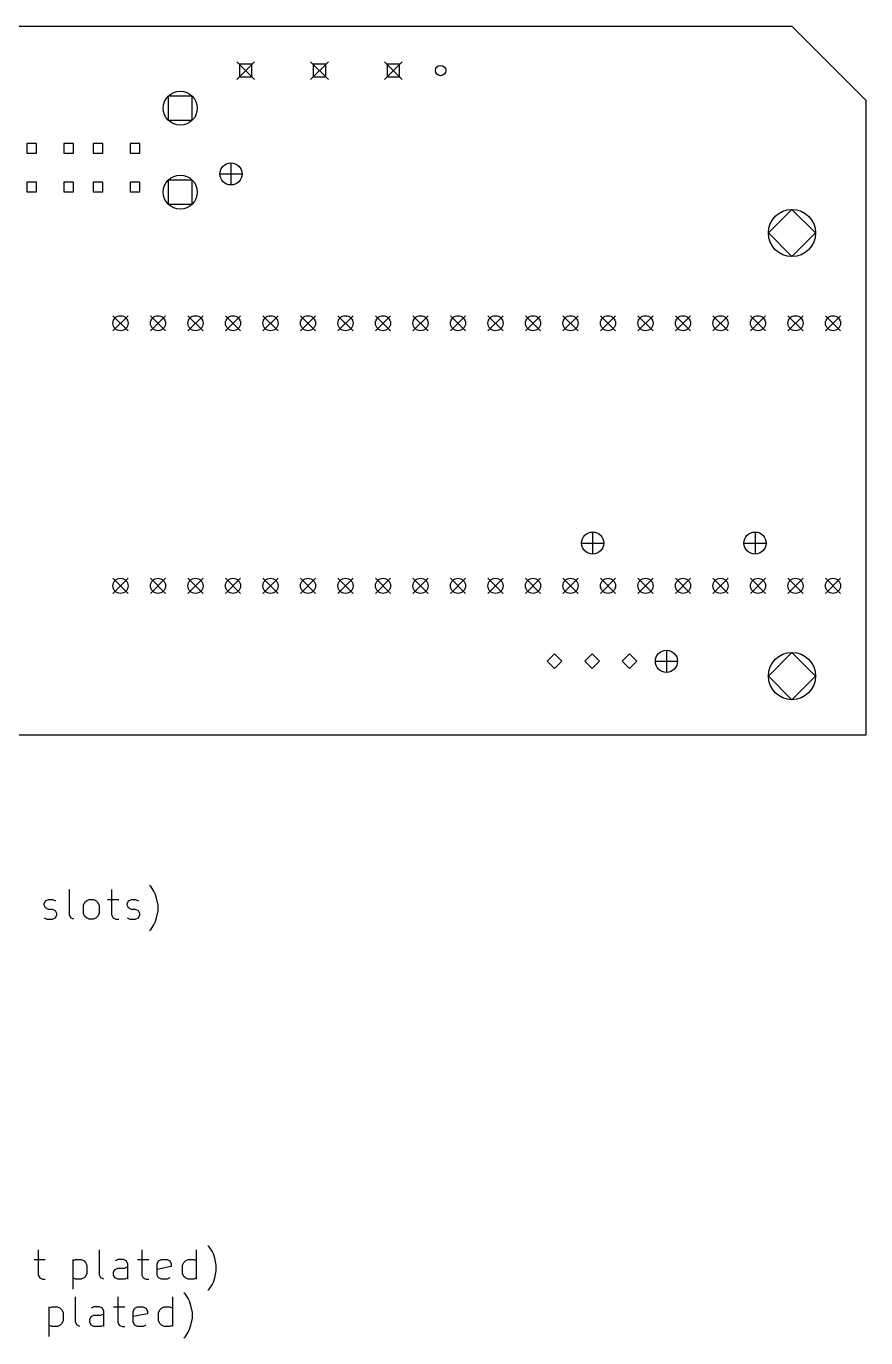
# Model space of a CAD drawing. Extents: x 82 to 194, y -127 to -38.
# Drawn here: x 137.1 to 194, y -126.8 to -38 of the extents above; entities that cross this region are included whole.
import ezdxf

# ---------------------------------------------------------------- set-up
doc = ezdxf.new("R2010")
doc.units = 0
doc.layers.add('BLACK', color=7, linetype='CONTINUOUS')

msp = doc.modelspace()

# ---------------------------------------------------------------- linework, layer by layer
at = {"layer": 'BLACK', "linetype": 'CONTINUOUS'}
for p, q in [((89, -38), (189, -38)), ((189, -38), (194, -43)), ((151.4, -40.4), (152.6, -41.6)), ((152.6, -40.4), (151.4, -41.6)), ((152.424, -40.5757), (151.576, -40.5757)), ((151.576, -40.5757), (151.576, -41.4243)), ((152.424, -41.4243), (152.424, -40.5757)), ((156.4, -40.4), (157.6, -41.6)), ((157.6, -40.4), (156.4, -41.6)), ((157.424, -40.5757), (156.576, -40.5757)), ((156.576, -40.5757), (156.576, -41.4243)), ((157.424, -41.4243), (157.424, -40.5757)), ((161.4, -40.4), (162.6, -41.6)), ((162.6, -40.4), (161.4, -41.6)), ((162.424, -40.5757), (161.576, -40.5757)), ((161.576, -40.5757), (161.576, -41.4243)), ((162.424, -41.4243), (162.424, -40.5757)), ((151.576, -41.4243), (152.424, -41.4243)), ((156.576, -41.4243), (157.424, -41.4243)), ((161.576, -41.4243), (162.424, -41.4243)), ((148.383, -42.7368), (146.757, -42.7368)), ((146.757, -42.7368), (146.757, -44.3632)), ((148.383, -44.3632), (148.383, -42.7368)), ((194, -43), (194, -86)), ((146.757, -44.3632), (148.383, -44.3632)), ((137.825, -45.9347), (137.175, -45.9347)), ((137.175, -45.9347), (137.175, -46.5853)), ((137.825, -46.5853), (137.825, -45.9347)), ((140.325, -45.9347), (139.675, -45.9347)), ((139.675, -45.9347), (139.675, -46.5853)), ((140.325, -46.5853), (140.325, -45.9347)), ((142.325, -45.9347), (141.675, -45.9347)), ((141.675, -45.9347), (141.675, -46.5853)), ((142.325, -46.5853), (142.325, -45.9347)), ((144.825, -45.9347), (144.175, -45.9347)), ((144.175, -45.9347), (144.175, -46.5853)), ((144.825, -46.5853), (144.825, -45.9347)), ((137.175, -46.5853), (137.825, -46.5853)), ((139.675, -46.5853), (140.325, -46.5853)), ((141.675, -46.5853), (142.325, -46.5853)), ((144.175, -46.5853), (144.825, -46.5853)), ((151, -47.25), (151, -48.75)), ((137.825, -48.5547), (137.175, -48.5547)), ((137.175, -48.5547), (137.175, -49.2053)), ((137.825, -49.2053), (137.825, -48.5547)), ((140.325, -48.5547), (139.675, -48.5547)), ((139.675, -48.5547), (139.675, -49.2053)), ((140.325, -49.2053), (140.325, -48.5547)), ((142.325, -48.5547), (141.675, -48.5547)), ((141.675, -48.5547), (141.675, -49.2053)), ((142.325, -49.2053), (142.325, -48.5547)), ((144.825, -48.5547), (144.175, -48.5547)), ((144.175, -48.5547), (144.175, -49.2053)), ((144.825, -49.2053), (144.825, -48.5547)), ((148.383, -48.4168), (146.757, -48.4168)), ((146.757, -48.4168), (146.757, -50.0432)), ((148.383, -50.0432), (148.383, -48.4168)), ((150.25, -48), (151.75, -48)), ((137.175, -49.2053), (137.825, -49.2053)), ((139.675, -49.2053), (140.325, -49.2053)), ((141.675, -49.2053), (142.325, -49.2053)), ((144.175, -49.2053), (144.825, -49.2053)), ((146.757, -50.0432), (148.383, -50.0432)), ((189, -50.4), (187.4, -52)), ((190.6, -52), (189, -50.4)), ((187.4, -52), (189, -53.6)), ((189, -53.6), (190.6, -52)), ((143.01, -57.6), (144.03, -58.62)), ((144.03, -57.6), (143.01, -58.62)), ((145.55, -57.6), (146.57, -58.62)), ((146.57, -57.6), (145.55, -58.62)), ((148.09, -57.6), (149.11, -58.62)), ((149.11, -57.6), (148.09, -58.62)), ((150.63, -57.6), (151.65, -58.62)), ((151.65, -57.6), (150.63, -58.62)), ((153.17, -57.6), (154.19, -58.62)), ((154.19, -57.6), (153.17, -58.62)), ((155.71, -57.6), (156.73, -58.62)), ((156.73, -57.6), (155.71, -58.62)), ((158.25, -57.6), (159.27, -58.62)), ((159.27, -57.6), (158.25, -58.62)), ((160.79, -57.6), (161.81, -58.62)), ((161.81, -57.6), (160.79, -58.62)), ((163.33, -57.6), (164.35, -58.62)), ((164.35, -57.6), (163.33, -58.62)), ((165.87, -57.6), (166.89, -58.62)), ((166.89, -57.6), (165.87, -58.62)), ((168.41, -57.6), (169.43, -58.62)), ((169.43, -57.6), (168.41, -58.62)), ((170.95, -57.6), (171.97, -58.62)), ((171.97, -57.6), (170.95, -58.62)), ((173.49, -57.6), (174.51, -58.62)), ((174.51, -57.6), (173.49, -58.62)), ((176.03, -57.6), (177.05, -58.62)), ((177.05, -57.6), (176.03, -58.62)), ((178.57, -57.6), (179.59, -58.62)), ((179.59, -57.6), (178.57, -58.62)), ((181.11, -57.6), (182.13, -58.62)), ((182.13, -57.6), (181.11, -58.62)), ((183.65, -57.6), (184.67, -58.62)), ((184.67, -57.6), (183.65, -58.62)), ((186.19, -57.6), (187.21, -58.62)), ((187.21, -57.6), (186.19, -58.62)), ((188.73, -57.6), (189.75, -58.62)), ((189.75, -57.6), (188.73, -58.62)), ((191.27, -57.6), (192.29, -58.62)), ((192.29, -57.6), (191.27, -58.62)), ((175.5, -72.25), (175.5, -73.75)), ((186.5, -72.25), (186.5, -73.75)), ((174.75, -73), (176.25, -73)), ((185.75, -73), (187.25, -73)), ((143.01, -75.38), (144.03, -76.4)), ((144.03, -75.38), (143.01, -76.4)), ((145.55, -75.38), (146.57, -76.4)), ((146.57, -75.38), (145.55, -76.4)), ((148.09, -75.38), (149.11, -76.4)), ((149.11, -75.38), (148.09, -76.4)), ((150.63, -75.38), (151.65, -76.4)), ((151.65, -75.38), (150.63, -76.4)), ((153.17, -75.38), (154.19, -76.4)), ((154.19, -75.38), (153.17, -76.4)), ((155.71, -75.38), (156.73, -76.4)), ((156.73, -75.38), (155.71, -76.4)), ((158.25, -75.38), (159.27, -76.4)), ((159.27, -75.38), (158.25, -76.4)), ((160.79, -75.38), (161.81, -76.4)), ((161.81, -75.38), (160.79, -76.4)), ((163.33, -75.38), (164.35, -76.4)), ((164.35, -75.38), (163.33, -76.4)), ((165.87, -75.38), (166.89, -76.4)), ((166.89, -75.38), (165.87, -76.4)), ((168.41, -75.38), (169.43, -76.4)), ((169.43, -75.38), (168.41, -76.4)), ((170.95, -75.38), (171.97, -76.4)), ((171.97, -75.38), (170.95, -76.4)), ((173.49, -75.38), (174.51, -76.4)), ((174.51, -75.38), (173.49, -76.4)), ((176.03, -75.38), (177.05, -76.4)), ((177.05, -75.38), (176.03, -76.4)), ((178.57, -75.38), (179.59, -76.4)), ((179.59, -75.38), (178.57, -76.4)), ((181.11, -75.38), (182.13, -76.4)), ((182.13, -75.38), (181.11, -76.4)), ((183.65, -75.38), (184.67, -76.4)), ((184.67, -75.38), (183.65, -76.4)), ((186.19, -75.38), (187.21, -76.4)), ((187.21, -75.38), (186.19, -76.4)), ((188.73, -75.38), (189.75, -76.4)), ((189.75, -75.38), (188.73, -76.4)), ((191.27, -75.38), (192.29, -76.4)), ((192.29, -75.38), (191.27, -76.4)), ((172.92, -80.5), (172.42, -81)), ((173.42, -81), (172.92, -80.5)), ((175.46, -80.5), (174.96, -81)), ((175.96, -81), (175.46, -80.5)), ((178, -80.5), (177.5, -81)), ((178.5, -81), (178, -80.5)), ((180.5, -80.25), (180.5, -81.75)), ((189, -80.4), (187.4, -82)), ((190.6, -82), (189, -80.4)), ((172.42, -81), (172.92, -81.5)), ((172.92, -81.5), (173.42, -81)), ((174.96, -81), (175.46, -81.5)), ((175.46, -81.5), (175.96, -81)), ((177.5, -81), (178, -81.5)), ((178, -81.5), (178.5, -81)), ((179.75, -81), (181.25, -81)), ((187.4, -82), (189, -83.6)), ((189, -83.6), (190.6, -82)), ((194, -86), (84, -86)), ((140.064, -98.179), (140.064, -96.4648)), ((142.921, -96.4648), (142.921, -98.179)), ((145.588, -96.2743), (145.493, -96.179)), ((145.779, -96.56), (145.588, -96.2743)), ((145.874, -96.7505), (145.779, -96.56)), ((145.969, -97.0362), (145.874, -96.7505)), ((138.35, -97.4171), (138.445, -97.2267)), ((138.35, -97.5124), (138.35, -97.4171)), ((138.445, -97.7029), (138.35, -97.5124)), ((138.445, -97.2267), (138.636, -97.1314)), ((138.636, -97.1314), (138.921, -97.1314)), ((138.921, -97.1314), (139.112, -97.2267)), ((141.017, -97.5124), (141.112, -97.3219)), ((141.017, -98.0838), (141.017, -97.5124)), ((141.112, -97.3219), (141.207, -97.2267)), ((141.207, -97.2267), (141.398, -97.1314)), ((141.398, -97.1314), (141.683, -97.1314)), ((141.683, -97.1314), (141.874, -97.2267)), ((141.874, -97.2267), (141.969, -97.3219)), ((141.969, -97.3219), (142.064, -97.5124)), ((142.064, -97.5124), (142.064, -98.0838)), ((142.636, -97.1314), (143.398, -97.1314)), ((143.969, -97.4171), (144.064, -97.2267)), ((143.969, -97.5124), (143.969, -97.4171)), ((144.064, -97.7029), (143.969, -97.5124)), ((144.064, -97.2267), (144.255, -97.1314)), ((144.255, -97.1314), (144.54, -97.1314)), ((144.54, -97.1314), (144.731, -97.2267)), ((146.064, -97.5124), (145.969, -97.0362)), ((146.064, -97.8933), (146.064, -97.5124)), ((138.35, -98.3695), (138.54, -98.4648)), ((138.636, -97.7981), (138.445, -97.7029)), ((138.54, -98.4648), (138.921, -98.4648)), ((138.921, -97.7981), (138.636, -97.7981)), ((139.112, -97.8933), (138.921, -97.7981)), ((138.921, -98.4648), (139.112, -98.3695)), ((139.207, -98.0838), (139.112, -97.8933)), ((139.112, -98.3695), (139.207, -98.179)), ((139.207, -98.179), (139.207, -98.0838)), ((140.16, -98.3695), (140.064, -98.179)), ((140.35, -98.4648), (140.16, -98.3695)), ((141.112, -98.2743), (141.017, -98.0838)), ((141.207, -98.3695), (141.112, -98.2743)), ((141.398, -98.4648), (141.207, -98.3695)), ((141.683, -98.4648), (141.398, -98.4648)), ((141.874, -98.3695), (141.683, -98.4648)), ((141.969, -98.2743), (141.874, -98.3695)), ((142.064, -98.0838), (141.969, -98.2743)), ((142.921, -98.179), (143.017, -98.3695)), ((143.017, -98.3695), (143.207, -98.4648)), ((143.207, -98.4648), (143.398, -98.4648)), ((143.969, -98.3695), (144.16, -98.4648)), ((144.255, -97.7981), (144.064, -97.7029)), ((144.16, -98.4648), (144.54, -98.4648)), ((144.54, -97.7981), (144.255, -97.7981)), ((144.731, -97.8933), (144.54, -97.7981)), ((144.54, -98.4648), (144.731, -98.3695)), ((144.826, -98.0838), (144.731, -97.8933)), ((144.731, -98.3695), (144.826, -98.179)), ((144.826, -98.179), (144.826, -98.0838)), ((145.874, -98.6552), (145.969, -98.3695)), ((145.969, -98.3695), (146.064, -97.8933)), ((145.493, -99.2267), (145.588, -99.1314)), ((145.588, -99.1314), (145.779, -98.8457)), ((145.779, -98.8457), (145.874, -98.6552)), ((149.531, -120.654), (149.436, -120.559)), ((149.721, -120.94), (149.531, -120.654)), ((137.664, -121.511), (138.426, -121.511)), ((137.95, -120.845), (137.95, -122.559)), ((140.293, -121.511), (140.293, -123.511)), ((140.293, -121.607), (140.483, -121.511)), ((140.483, -121.511), (140.864, -121.511)), ((140.864, -121.511), (141.055, -121.607)), ((141.055, -121.607), (141.15, -121.702)), ((142.102, -122.559), (142.102, -120.845)), ((143.34, -121.511), (143.15, -121.607)), ((143.721, -121.511), (143.34, -121.511)), ((143.912, -121.607), (143.721, -121.511)), ((144.007, -121.797), (143.912, -121.607)), ((144.674, -121.511), (145.436, -121.511)), ((144.96, -120.845), (144.96, -122.559)), ((146.007, -121.797), (146.102, -121.607)), ((146.102, -121.607), (146.293, -121.511)), ((146.293, -121.511), (146.674, -121.511)), ((146.674, -121.511), (146.864, -121.607)), ((146.864, -121.607), (146.96, -121.797)), ((147.817, -121.702), (147.912, -121.607)), ((147.912, -121.607), (148.102, -121.511)), ((148.102, -121.511), (148.483, -121.511)), ((148.483, -121.511), (148.674, -121.607)), ((148.674, -122.845), (148.674, -120.845)), ((149.817, -121.13), (149.721, -120.94)), ((149.912, -121.416), (149.817, -121.13)), ((150.007, -121.892), (149.912, -121.416)), ((141.15, -121.702), (141.245, -121.892)), ((141.245, -122.464), (141.15, -122.654)), ((141.245, -121.892), (141.245, -122.464)), ((143.055, -122.369), (143.15, -122.178)), ((143.055, -122.559), (143.055, -122.369)), ((143.15, -122.178), (143.34, -122.083)), ((143.34, -122.083), (143.817, -122.083)), ((143.817, -122.083), (144.007, -121.988)), ((144.007, -122.845), (144.007, -121.797)), ((146.007, -122.559), (146.007, -121.797)), ((146.96, -121.988), (146.007, -122.178)), ((146.96, -121.797), (146.96, -121.988)), ((147.721, -121.892), (147.817, -121.702)), ((147.721, -122.464), (147.721, -121.892)), ((147.817, -122.654), (147.721, -122.464)), ((149.912, -122.75), (150.007, -122.273)), ((150.007, -122.273), (150.007, -121.892)), ((137.95, -122.559), (138.045, -122.75)), ((138.045, -122.75), (138.236, -122.845)), ((138.236, -122.845), (138.426, -122.845)), ((140.483, -122.845), (140.293, -122.75)), ((140.864, -122.845), (140.483, -122.845)), ((141.055, -122.75), (140.864, -122.845)), ((141.15, -122.654), (141.055, -122.75)), ((142.198, -122.75), (142.102, -122.559)), ((142.388, -122.845), (142.198, -122.75)), ((143.15, -122.75), (143.055, -122.559)), ((143.34, -122.845), (143.15, -122.75)), ((143.817, -122.845), (143.34, -122.845)), ((144.007, -122.75), (143.817, -122.845)), ((144.96, -122.559), (145.055, -122.75)), ((145.055, -122.75), (145.245, -122.845)), ((145.245, -122.845), (145.436, -122.845)), ((146.102, -122.75), (146.007, -122.559)), ((146.293, -122.845), (146.102, -122.75)), ((146.674, -122.845), (146.293, -122.845)), ((146.864, -122.75), (146.674, -122.845)), ((147.912, -122.75), (147.817, -122.654)), ((148.102, -122.845), (147.912, -122.75)), ((148.483, -122.845), (148.102, -122.845)), ((148.674, -122.75), (148.483, -122.845)), ((149.531, -123.511), (149.721, -123.226)), ((149.721, -123.226), (149.817, -123.035)), ((149.817, -123.035), (149.912, -122.75)), ((140.483, -125.759), (140.483, -124.045)), ((143.34, -124.045), (143.34, -125.759)), ((147.055, -126.045), (147.055, -124.045)), ((147.912, -123.854), (147.817, -123.759)), ((148.102, -124.14), (147.912, -123.854)), ((148.198, -124.33), (148.102, -124.14)), ((149.436, -123.607), (149.531, -123.511)), ((138.674, -124.711), (138.674, -126.711)), ((138.674, -124.807), (138.864, -124.711)), ((138.864, -124.711), (139.245, -124.711)), ((139.245, -124.711), (139.436, -124.807)), ((139.436, -124.807), (139.531, -124.902)), ((139.531, -124.902), (139.626, -125.092)), ((139.626, -125.092), (139.626, -125.664)), ((141.721, -124.711), (141.531, -124.807)), ((142.102, -124.711), (141.721, -124.711)), ((142.293, -124.807), (142.102, -124.711)), ((142.198, -125.283), (142.388, -125.188)), ((142.388, -124.997), (142.293, -124.807)), ((142.388, -126.045), (142.388, -124.997)), ((143.055, -124.711), (143.817, -124.711)), ((144.388, -124.997), (144.483, -124.807)), ((144.388, -125.759), (144.388, -124.997)), ((145.34, -125.188), (144.388, -125.378)), ((144.483, -124.807), (144.674, -124.711)), ((144.674, -124.711), (145.055, -124.711)), ((145.055, -124.711), (145.245, -124.807)), ((145.245, -124.807), (145.34, -124.997)), ((145.34, -124.997), (145.34, -125.188)), ((146.102, -125.092), (146.198, -124.902)), ((146.102, -125.664), (146.102, -125.092)), ((146.198, -124.902), (146.293, -124.807)), ((146.293, -124.807), (146.483, -124.711)), ((146.483, -124.711), (146.864, -124.711)), ((146.864, -124.711), (147.055, -124.807)), ((148.293, -124.616), (148.198, -124.33)), ((148.388, -125.092), (148.293, -124.616)), ((148.388, -125.473), (148.388, -125.092)), ((138.864, -126.045), (138.674, -125.95)), ((139.245, -126.045), (138.864, -126.045)), ((139.436, -125.95), (139.245, -126.045)), ((139.531, -125.854), (139.436, -125.95)), ((139.626, -125.664), (139.531, -125.854)), ((140.579, -125.95), (140.483, -125.759)), ((140.769, -126.045), (140.579, -125.95)), ((141.436, -125.569), (141.531, -125.378)), ((141.436, -125.759), (141.436, -125.569)), ((141.531, -125.95), (141.436, -125.759)), ((141.531, -125.378), (141.721, -125.283)), ((141.721, -126.045), (141.531, -125.95)), ((141.721, -125.283), (142.198, -125.283)), ((142.198, -126.045), (141.721, -126.045)), ((142.388, -125.95), (142.198, -126.045)), ((143.34, -125.759), (143.436, -125.95)), ((143.436, -125.95), (143.626, -126.045)), ((143.626, -126.045), (143.817, -126.045)), ((144.483, -125.95), (144.388, -125.759)), ((144.674, -126.045), (144.483, -125.95)), ((145.055, -126.045), (144.674, -126.045)), ((145.245, -125.95), (145.055, -126.045)), ((146.198, -125.854), (146.102, -125.664)), ((146.293, -125.95), (146.198, -125.854)), ((146.483, -126.045), (146.293, -125.95)), ((146.864, -126.045), (146.483, -126.045)), ((147.055, -125.95), (146.864, -126.045)), ((148.198, -126.235), (148.293, -125.95)), ((148.293, -125.95), (148.388, -125.473)), ((147.817, -126.807), (147.912, -126.711)), ((147.912, -126.711), (148.102, -126.426)), ((148.102, -126.426), (148.198, -126.235))]:
    msp.add_line(p, q, dxfattribs=at)
at = {"layer": 'BLACK'}
for centre, radius in [((165.2, -41), 0.35), ((147.57, -43.55), 1.15), ((151, -48), 0.75), ((147.57, -49.23), 1.15), ((189, -52), 1.6), ((143.52, -58.11), 0.51), ((146.06, -58.11), 0.51), ((148.6, -58.11), 0.51), ((151.14, -58.11), 0.51), ((153.68, -58.11), 0.51), ((156.22, -58.11), 0.51), ((158.76, -58.11), 0.51), ((161.3, -58.11), 0.51), ((163.84, -58.11), 0.51), ((166.38, -58.11), 0.51), ((168.92, -58.11), 0.51), ((171.46, -58.11), 0.51), ((174, -58.11), 0.51), ((176.54, -58.11), 0.51), ((179.08, -58.11), 0.51), ((181.62, -58.11), 0.51), ((184.16, -58.11), 0.51), ((186.7, -58.11), 0.51), ((189.24, -58.11), 0.51), ((191.78, -58.11), 0.51), ((175.5, -73), 0.75), ((186.5, -73), 0.75), ((143.52, -75.89), 0.51), ((146.06, -75.89), 0.51), ((148.6, -75.89), 0.51), ((151.14, -75.89), 0.51), ((153.68, -75.89), 0.51), ((156.22, -75.89), 0.51), ((158.76, -75.89), 0.51), ((161.3, -75.89), 0.51), ((163.84, -75.89), 0.51), ((166.38, -75.89), 0.51), ((168.92, -75.89), 0.51), ((171.46, -75.89), 0.51), ((174, -75.89), 0.51), ((176.54, -75.89), 0.51), ((179.08, -75.89), 0.51), ((181.62, -75.89), 0.51), ((184.16, -75.89), 0.51), ((186.7, -75.89), 0.51), ((189.24, -75.89), 0.51), ((191.78, -75.89), 0.51), ((180.5, -81), 0.75), ((189, -82), 1.6)]:
    msp.add_circle(centre, radius, dxfattribs=at)

doc.saveas('drawing.dxf')
